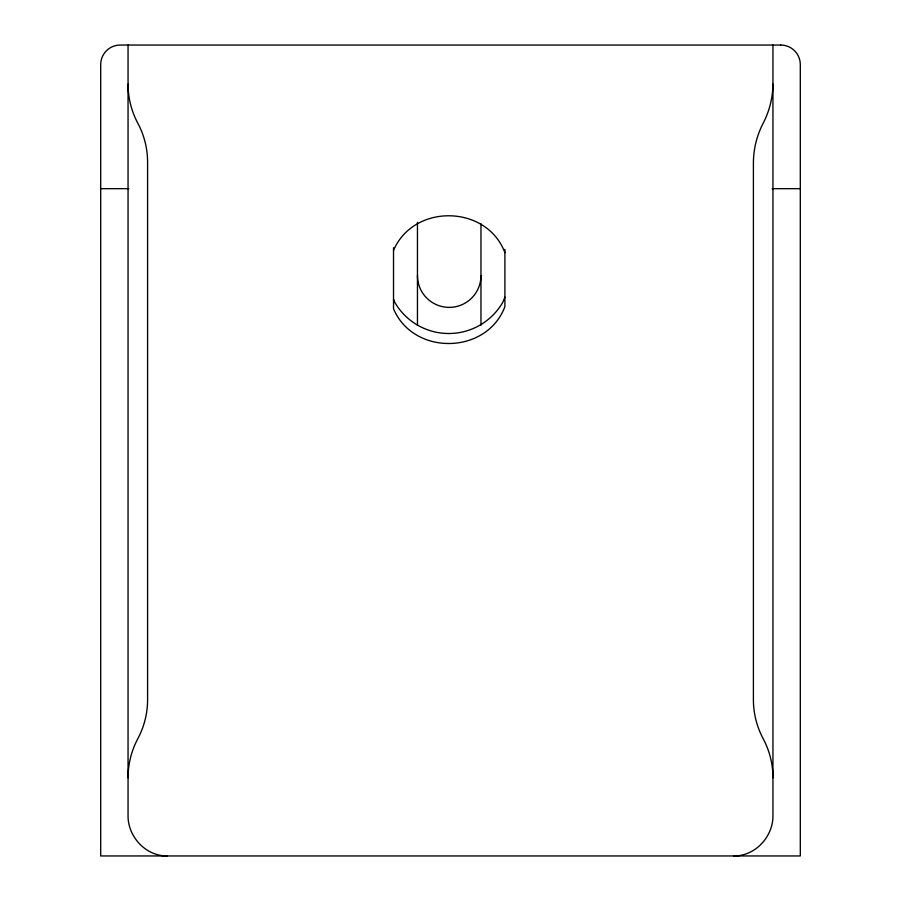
<?xml version="1.0" encoding="UTF-8"?>
<svg xmlns="http://www.w3.org/2000/svg" width="901" height="901" viewBox="0 0 901 901"><rect width="100%" height="100%" fill="white"/><g stroke="black" fill="none" stroke-linecap="round" stroke-linejoin="round"><path stroke-width="1.35" d="M393.523 250.422C413.615 203.198 486.878 204.538 504.898 252.674M504.898 297.184L502.848 302.184A62.338 62.338 0 0 1 394.863 302.477L393.523 299.256M733.865 855.95C755.32 856.187 773.328 836.533 772.945 815.405L772.945 45.05M100.698 188.669L128.854 188.669M772.146 188.669L800.302 188.669M167.136 855.95C145.68 856.187 127.672 836.533 128.055 815.405L128.055 45.05M504.898 249.386L504.898 306.644C486.844 354.746 413.514 356.086 393.523 308.784L393.523 247.73M480.965 223.73L480.965 325.317M417.456 222.322L417.456 325.317M480.965 275.616A31.749 31.749 0 0 1 449.216 307.376A31.749 31.749 0 0 1 417.456 275.616M128.055 777.788A83.038 83.038 0 0 1 137.819 738.707A83.038 83.038 0 0 0 147.595 699.627L147.595 162.293A83.038 83.038 0 0 0 137.819 123.212A83.038 83.038 0 0 1 128.055 84.131M772.945 777.788A83.038 83.038 0 0 0 763.181 738.707A83.038 83.038 0 0 1 753.405 699.627L753.405 163.239A86.901 86.901 0 0 1 763.181 123.212A86.947 86.947 0 0 0 772.945 84.131M780.762 45.05L120.238 45.05A19.54 19.54 0 0 0 100.698 64.59L100.698 855.95L800.302 855.95L800.302 64.59A19.54 19.54 0 0 0 780.762 45.05"/></g></svg>
